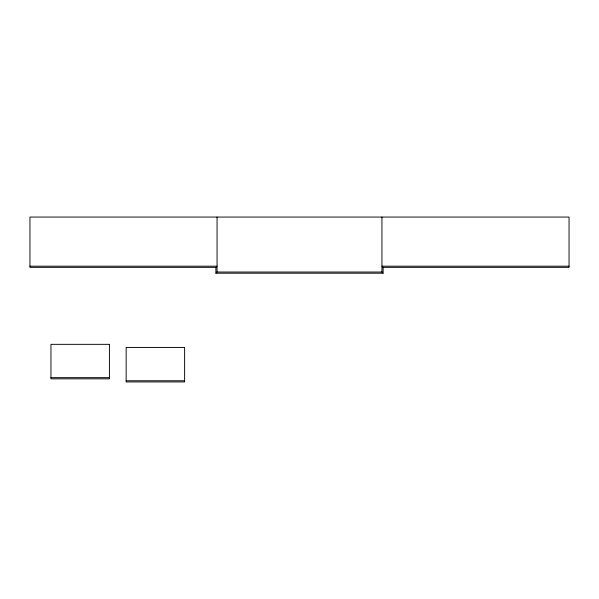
<?xml version="1.0" encoding="UTF-8"?>
<svg xmlns="http://www.w3.org/2000/svg" width="599" height="599" viewBox="0 0 599 599"><rect width="100%" height="100%" fill="white"/><g stroke="black" fill="none" stroke-linecap="round" stroke-linejoin="round"><path stroke-width="0.9" d="M569.05 266.181L381.945 266.181L383.113 267.349L569.05 267.349L569.05 217.063L29.95 217.063L29.95 267.349L215.932 267.349L217.055 266.181L29.95 266.181M215.887 267.349L215.887 273.196L217.055 272.028L381.945 272.028L383.113 273.196L383.113 267.349M215.887 273.196L383.113 273.196M50.952 377.662L109.422 377.662M126.149 380.762L184.619 380.762M381.945 217.063L381.945 272.028M217.055 217.063L217.055 272.028M109.422 344.335L50.952 344.335L50.952 378.83L109.422 378.83L109.422 344.335M184.619 347.435L126.149 347.435L126.149 381.937L184.619 381.937L184.619 347.435"/></g></svg>
